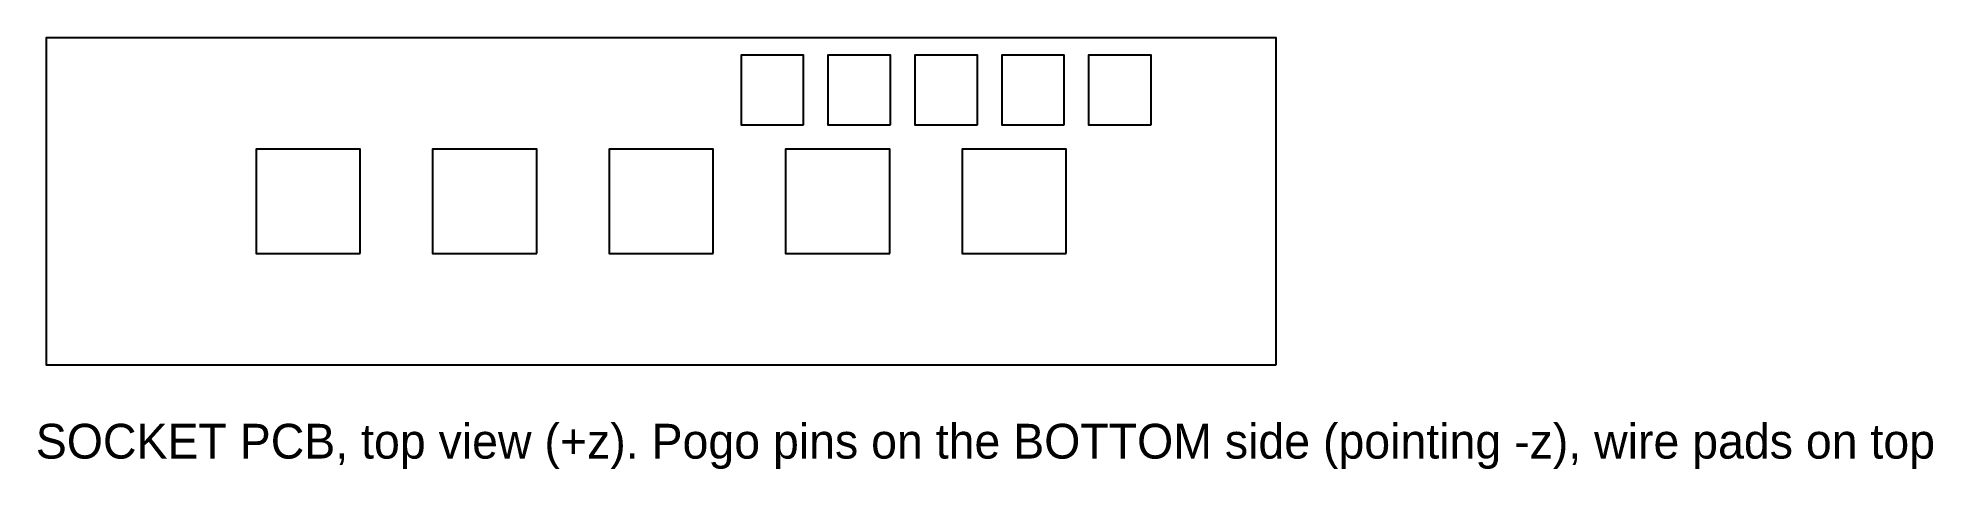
# Model space of a CAD drawing. Header units: millimetres. Extents: x -9 to 18.3, y 6.6 to 12.8.
import ezdxf

# ---------------------------------------------------------------- set-up
doc = ezdxf.new("R2010")
doc.units = ezdxf.units.MM
for name, color, linetype in [('CU_ELECTRODE', 1, 'Continuous'), ('CU_TRACE', 1, 'Continuous'), ('NOTE', 8, 'Continuous'), ('OUTLINE', 7, 'Continuous')]:
    doc.layers.add(name, color=color, linetype=linetype)

msp = doc.modelspace()

# ---------------------------------------------------------------- linework, layer by layer
at = {"layer": 'CU_ELECTRODE'}
for points in [[(-4.33, 9.75), (-4.33, 11.25), (-5.83, 11.25), (-5.83, 9.75), (-4.33, 9.75)], [(-1.79, 9.75), (-1.79, 11.25), (-3.29, 11.25), (-3.29, 9.75), (-1.79, 9.75)], [(0.75, 9.75), (0.75, 11.25), (-0.75, 11.25), (-0.75, 9.75), (0.75, 9.75)], [(3.29, 9.75), (3.29, 11.25), (1.79, 11.25), (1.79, 9.75), (3.29, 9.75)], [(5.83, 9.75), (5.83, 11.25), (4.33, 11.25), (4.33, 9.75), (5.83, 9.75)]]:
    msp.add_lwpolyline(points, close=True, dxfattribs=at)
at = {"layer": 'CU_TRACE'}
for points in [[(2.05, 11.6), (2.05, 12.6), (1.15, 12.6), (1.15, 11.6), (2.05, 11.6)], [(3.3, 11.6), (3.3, 12.6), (2.4, 12.6), (2.4, 11.6), (3.3, 11.6)], [(4.55, 11.6), (4.55, 12.6), (3.65, 12.6), (3.65, 11.6), (4.55, 11.6)], [(5.8, 11.6), (5.8, 12.6), (4.9, 12.6), (4.9, 11.6), (5.8, 11.6)], [(7.05, 11.6), (7.05, 12.6), (6.15, 12.6), (6.15, 11.6), (7.05, 11.6)]]:
    msp.add_lwpolyline(points, close=True, dxfattribs=at)
at = {"layer": 'OUTLINE'}
msp.add_lwpolyline([(8.85, 8.15), (8.85, 12.85), (-8.85, 12.85), (-8.85, 8.15), (8.85, 8.15)], close=True, dxfattribs=at)

# ---------------------------------------------------------------- texts
at = {"layer": 'NOTE'}
msp.add_text('SOCKET PCB, top view (+z). Pogo pins on the BOTTOM side (pointing -z), wire pads on top', height=0.5, dxfattribs=at).set_placement((-9, 6.8))

doc.saveas('drawing.dxf')
